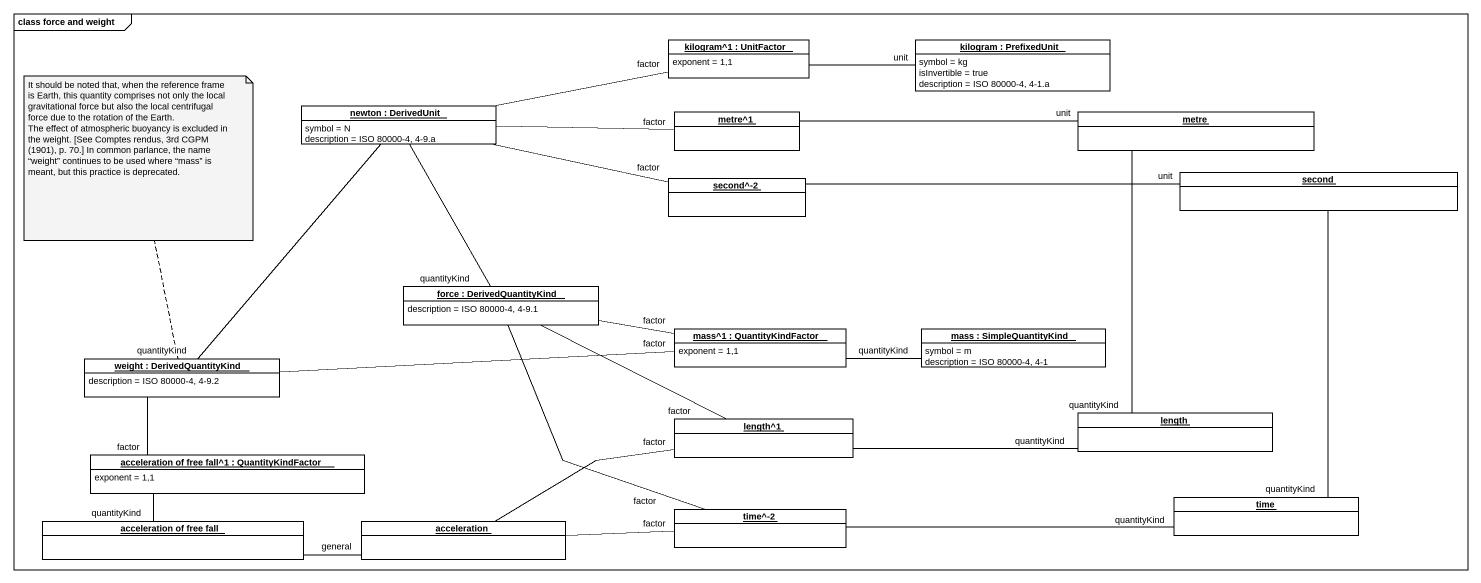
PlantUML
@startuml
mainframe class force and weight
hide circle
hide empty members
object "kilogram^1 : UnitFactor" as kilogram_1 #FFFFFF {
  exponent = 1,1
}
object "kilogram : PrefixedUnit" as kilogram #FFFFFF {
  symbol = kg
  isInvertible = true
  description = ISO 80000-4, 4-1.a
}
object "newton : DerivedUnit" as newton #FFFFFF {
  symbol = N
  description = ISO 80000-4, 4-9.a
}
object "metre^1" as metre_1 #FFFFFF
object metre #FFFFFF
object "second^-2" as second_2 #FFFFFF
object second #FFFFFF
object "force : DerivedQuantityKind" as force #FFFFFF {
  description = ISO 80000-4, 4-9.1
}
object "mass^1 : QuantityKindFactor" as mass_1 #FFFFFF {
  exponent = 1,1
}
object "mass : SimpleQuantityKind" as mass #FFFFFF {
  symbol = m
  description = ISO 80000-4, 4-1
}
object "weight : DerivedQuantityKind" as weight #FFFFFF {
  description = ISO 80000-4, 4-9.2
}
object "length^1" as length_1 #FFFFFF
object length #FFFFFF
object "acceleration of free fall^1 : QuantityKindFactor" as acceleration_of_free_fall_1 #FFFFFF {
  exponent = 1,1
}
object time #FFFFFF
object "acceleration of free fall" as acceleration_of_free_fall #FFFFFF
object acceleration #FFFFFF
object "time^-2" as time_2 #FFFFFF
kilogram_1 -left- newton : factor
kilogram -left- kilogram_1 : unit
newton -- force : quantityKind
newton -- weight : quantityKind
metre_1 -left- newton : factor
metre -left- metre_1 : unit
metre -- length : quantityKind
second_2 -left- newton : factor
second -left- second_2 : unit
second -- time : quantityKind
mass_1 -left- force : factor
mass_1 -left- weight : factor
mass -left- mass_1 : quantityKind
length_1 -left- force : factor
length_1 -left- acceleration : factor
length -left- length_1 : quantityKind
acceleration_of_free_fall_1 -up- weight : factor
time -left- time_2 : quantityKind
acceleration_of_free_fall -up- acceleration_of_free_fall_1 : quantityKind
acceleration_of_free_fall -right- acceleration : general
time_2 -up- force : factor
time_2 -left- acceleration : factor
note top of weight
  It should be noted that, when the reference frame is Earth, this quantity comprises not only the local gravitational force but also the local centrifugal force due to the rotation of the Earth.
  The effect of atmospheric buoyancy is excluded in the weight. [See Comptes rendus, 3rd CGPM (1901), p. 70.] In common parlance, the name “weight” continues to be used where “mass” is meant, but this practice is deprecated.
end note
@enduml
